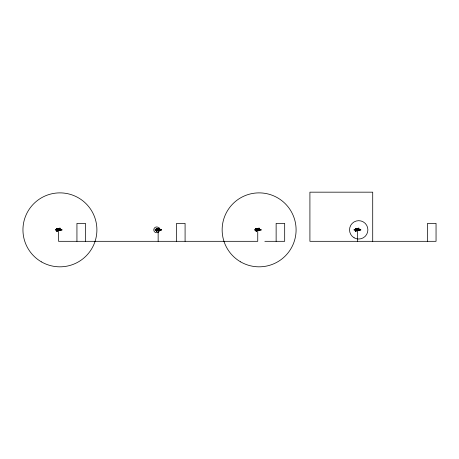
<?xml version="1.0" encoding="UTF-8"?>
<svg xmlns="http://www.w3.org/2000/svg" width="459" height="459" viewBox="0 0 459 459"><rect width="100%" height="100%" fill="white"/><g stroke="black" fill="none" stroke-linecap="round" stroke-linejoin="round"><path stroke-width="0.69" d="M57.782 230.016L57.771 228.393L59.418 228.393L59.154 230.102M57.845 228.966C56.589 230.734 62.286 229.615 57.26 229.936M58.677 230.739L58.677 229.729L58.471 230.183M57.891 229.89L59.349 229.884M58.677 230.102L58.677 229.729M59.504 229.85L59.504 229.236M59.928 229.603L60.083 230.665L60.215 229.173L59.463 229.07L59.469 228.117L60.135 228.117L60.169 230.504M157.374 230.016L157.368 228.393L159.015 228.393L159.003 229.351M158.303 230.739L158.321 230.275L157.925 230.504L158.303 230.739L158.275 229.729L158.062 230.183M158.229 230.102L158.275 229.729M158.963 229.018L158.929 230.102L158.745 228.932L159.015 229.139M159.095 229.85L159.095 229.236L159.428 229.236L159.445 229.993L159.772 229.993M159.525 229.603C159.376 232.254 160.409 228.995 159.428 228.903M256.701 228.823L256.151 228.513L256.024 229.747M256.07 230.177L256.334 231.187L256.696 228.903L256.288 228.473L255.87 228.823M255.87 230.837L256.432 231.095L255.875 230.188M256.971 230.016L256.965 228.393L258.612 228.393L258.612 229.936L257.143 229.798M257.138 230.102L256.971 229.85L258.451 229.775M257.66 230.183L257.872 229.729L257.872 230.739L257.522 230.504L257.918 230.275L257.918 230.734M257.826 230.102L258.537 229.867M257.872 230.102L257.872 229.729M257.66 230.102L258.01 230.016M258.44 228.966L258.526 230.102L258.537 229.007M258.692 229.85L258.692 229.236L259.025 229.236L259.042 229.993L259.364 229.993M259.117 229.603C259.06 232.702 259.817 228.066 259.1 229.351M353.82 229.85L356.568 230.016M356.603 229.701L356.792 229.948L356.62 229.052M357.257 230.183L357.463 229.729L357.463 230.739M357.423 230.102L357.463 229.729L357.257 229.948M357.601 230.102L357.257 230.102M358.192 229.351L358.146 228.984M358.29 229.85L358.29 229.236L358.622 229.236L358.634 229.993L358.961 229.993M358.714 229.603L358.869 230.665L358.921 228.903L356.603 228.943M58.471 229.948L57.972 229.701M60.169 229.202L60.135 228.903L57.84 228.926M158.062 229.948L158.108 230.739M157.546 228.926C159.91 228.008 159.789 230.625 159.726 228.117L159.061 228.117L159.015 229.936L157.454 229.775M257.66 229.948L257.66 230.269M257.109 228.972L259.324 228.903L259.381 230.544L258.853 230.355M158.229 230.016L158.998 229.81M257.826 230.016L257.826 230.269M357.423 230.016L358.152 229.839M58.052 229.839L58 229.127L59.326 229.121M157.368 228.898L157.489 229.942L158.923 229.884M158.82 229.018L159.726 229.07L159.502 229.351M159.525 229.225L159.784 230.544L159.256 230.355M259.381 229.225L259.324 228.117L258.658 228.117L258.692 229.07M358.204 229.139L357.911 229.018L358.204 228.393L356.557 228.393L356.568 230.102M357.974 229.018L358.123 230.102L358.29 228.903M358.45 230.355L358.978 230.544L358.921 228.117L358.255 228.117L358.198 229.948L356.58 229.959M156.427 229.747C156.668 228.473 157.523 230.682 156.479 230.292M256.512 229.666L254.665 229.97M355.386 229.546C355.627 229.03 356.832 230.062 355.668 230.292M358.909 229.259C357.251 228.852 359.644 228.949 358.691 229.351M60.066 229.104L59.28 229.087L59.331 230.102L59.337 228.903L59.188 229.729L58 229.729M57.3 229.718L56.887 229.5M56.91 230.963L57.467 230.751M256.455 228.731L255.91 228.903L256.162 230.188L255.789 230.108M257.195 229.948L257.206 228.898M357.188 230.326L357.188 230.682M357.538 230.596L357.2 230.504L357.475 230.349M256.346 229.821L256.501 229.414M56.6 228.823L57.094 228.462L57.507 228.823L57.587 230.837L57.587 228.823L56.6 228.823L56.6 230.837L57.587 230.837M56.721 228.903L57.467 228.903M57.507 230.837L57.094 231.193L56.721 230.751M156.318 228.903L157.064 228.903M157.064 230.751L156.318 230.751M157.104 230.837L156.743 231.187L156.278 230.837M355.507 228.903L356.253 228.903M356.253 230.751L355.507 230.751M356.293 230.837L355.88 231.193L355.467 230.837M57.587 228.823L56.658 228.875M56.6 230.837L57.53 230.779M157.185 228.823L156.192 228.823L156.192 230.837L157.185 230.837L157.185 228.823L156.192 228.823M156.192 230.837L157.185 230.837M256.719 228.88L256.782 230.837L255.789 230.837L255.789 228.823L256.782 228.823L255.852 228.88M255.789 230.837L256.782 230.837M356.379 228.823L355.386 228.823L355.386 230.837L356.379 230.837L356.379 228.823L355.386 228.823M355.386 230.837L356.379 230.837M58.482 230.269L58.729 230.734L58.471 229.729M157.46 229.942L158.275 230.102M159.56 229.098L159.6 229.993M258.612 229.139L258.319 229.018L258.612 228.898M356.735 229.93L355.914 229.85L356 230.286M57.306 229.81L57.243 230.338L56.807 230.166M156.806 229.798L156.628 229.397M256.501 229.81L256.495 230.292L256.076 230.292M157.517 229.121L158.785 229.127L158.751 230.102M258.612 229.735L257.195 229.729L257.195 229.127L259.272 229.035L259.387 230.51M357.268 230.269L357.647 230.504L357.251 230.734M57.157 229.821L57.174 229.339L56.836 229.747M256.133 229.362L256.512 229.552M60.215 230.355L60.215 229.351M159.812 230.355L159.812 229.351M259.41 230.355L259.41 229.351M359.001 230.355L359.001 229.351M56.996 229.001L58.063 229.018M156.588 229.001L157.661 229.018M256.185 229.001L257.585 229.001M257.987 229.001L259.106 229.001M355.782 229.001L356.85 229.018M59.836 228.903L59.504 229.546M159.262 229.38L158.929 229.38M59.331 229.38L59.67 229.38L59.331 229.546M60.358 229.385L60.399 230.332M159.996 229.385L159.996 230.332M258.526 229.38L258.859 229.38L258.526 229.546M259.587 229.385L259.587 230.332M358.123 229.38L358.456 229.38L358.123 229.546M359.145 229.385L359.185 230.332M56.6 229.546L56.887 229.718M158.929 229.546L159.262 229.546M55.476 229.97L57.26 229.684M59.848 229.707L60.175 229.707M60.364 229.684L62.045 229.97M155.073 229.97L156.858 229.684M159.445 229.707L159.772 229.707M159.962 229.684L161.637 229.97M259.042 229.707L259.364 229.707M259.559 229.684L261.234 229.97M354.262 229.97L356.046 229.684M358.634 229.707L358.961 229.707M359.156 229.684L360.831 229.97M55.476 229.85L62.045 229.85M155.073 229.85L161.637 229.85M254.665 229.85L261.234 229.85M357.251 229.85L360.883 229.85M60.175 229.993L59.848 229.993L59.836 229.236M56.6 230.108L57.094 230.315M156.192 230.108L156.565 230.188M355.386 230.108L355.88 230.315M59.659 230.355C60.445 231.227 60.014 228.387 59.905 229.351M264.843 241.314L284.683 241.314L284.683 223.384L276.134 223.384L276.134 241.314M356.62 229.873L358.083 229.948M258.463 229.942L258.406 229.167M257.654 230.734L257.832 230.332L257.694 230.659M159.015 229.735L157.598 229.729L157.598 229.127M355.673 230.206L355.673 229.546M156.399 230.166L156.479 229.546M56.876 230.177L56.686 228.903M358.622 229.236L358.622 228.903M259.025 229.236L259.025 228.903M427.501 241.314L427.501 223.384L436.05 223.384L436.05 241.314L309.911 241.314L309.911 192.172L372.714 192.172L372.714 241.314M360.401 229.689L360.401 230.011L354.692 230.016L354.692 229.689M359.363 229.684L359.363 230.016M359.081 229.351L359.081 230.355M358.789 229.07L358.789 229.993M357.463 229.127L357.463 228.364L357.257 229.127M357.383 229.684L357.383 241.314M357.257 229.729L357.297 230.739M356.316 230.779L356.316 228.88L355.88 228.462L355.467 228.823L355.45 230.779M355.914 229.684L355.914 230.016M260.804 229.689L260.804 230.011L255.095 230.016L255.095 229.689M259.765 229.684L259.765 230.016M257.872 229.127L257.872 228.364L257.66 229.127M257.746 229.85L257.746 241.314L58.551 241.314L58.551 229.85M256.455 228.639L256.455 231.015M256.317 229.684L256.317 230.016M256.116 228.639L256.116 231.015M185.086 241.314L185.086 223.384L176.537 223.384L176.537 241.314M161.207 229.689L161.207 230.011L155.503 230.016L155.503 229.689M160.174 229.684L160.174 230.016M159.887 229.351L159.887 230.355M158.275 229.127L158.275 228.364L158.068 229.127M158.148 229.85L158.148 241.314M157.121 230.779L157.121 228.88L156.743 228.467L156.278 228.823L156.255 230.779M156.72 229.684L156.72 230.016M85.489 241.314L85.489 223.384L76.94 223.384L76.94 241.314M61.615 229.689L61.615 230.011L55.906 230.016L55.906 229.689M60.577 229.684L60.577 230.016M58.677 229.127L58.677 228.364L58.471 229.127M57.128 229.684L57.128 230.016M56.686 230.188L56.686 230.751M159.502 230.607A2.909 2.909 0 0 1 154.821 232.082A2.909 2.909 0 0 1 155.458 227.211A2.909 2.909 0 0 1 159.6 229.85M56.933 228.599C55.814 234.733 58.752 228.685 56.95 228.559M58.419 230.458L58.752 230.596L58.442 230.412M156.53 228.599C155.406 234.48 158.344 228.995 156.548 228.559M158.016 230.458L158.366 230.55L158.016 230.458M355.719 228.599C354.606 234.669 357.538 228.76 355.736 228.559M58.872 228.725L58.322 228.725L58.322 229.276L58.872 229.276L58.872 228.725M158.47 228.725L157.913 228.725L157.913 229.276L158.47 229.276L158.47 228.725M258.061 228.725L257.51 228.725L257.51 229.276L258.061 229.276L258.061 228.725M357.659 228.725L357.108 228.725L357.108 229.276L357.659 229.276L357.659 228.725M357.974 229.127L356.786 229.127L356.786 229.729L357.974 229.729L357.974 229.127M41.436 261.877A36.978 36.978 0 0 0 96.906 229.85A36.978 36.978 0 0 0 41.436 197.829A36.978 36.978 0 0 0 41.436 261.877M240.631 261.877A36.978 36.978 0 0 0 296.095 229.85A36.978 36.978 0 0 0 240.631 197.829A36.978 36.978 0 0 0 240.631 261.877M354.124 237.796A9.174 9.174 0 0 0 367.889 229.85A9.174 9.174 0 0 0 354.124 221.909A9.174 9.174 0 0 0 354.124 237.796"/></g></svg>
